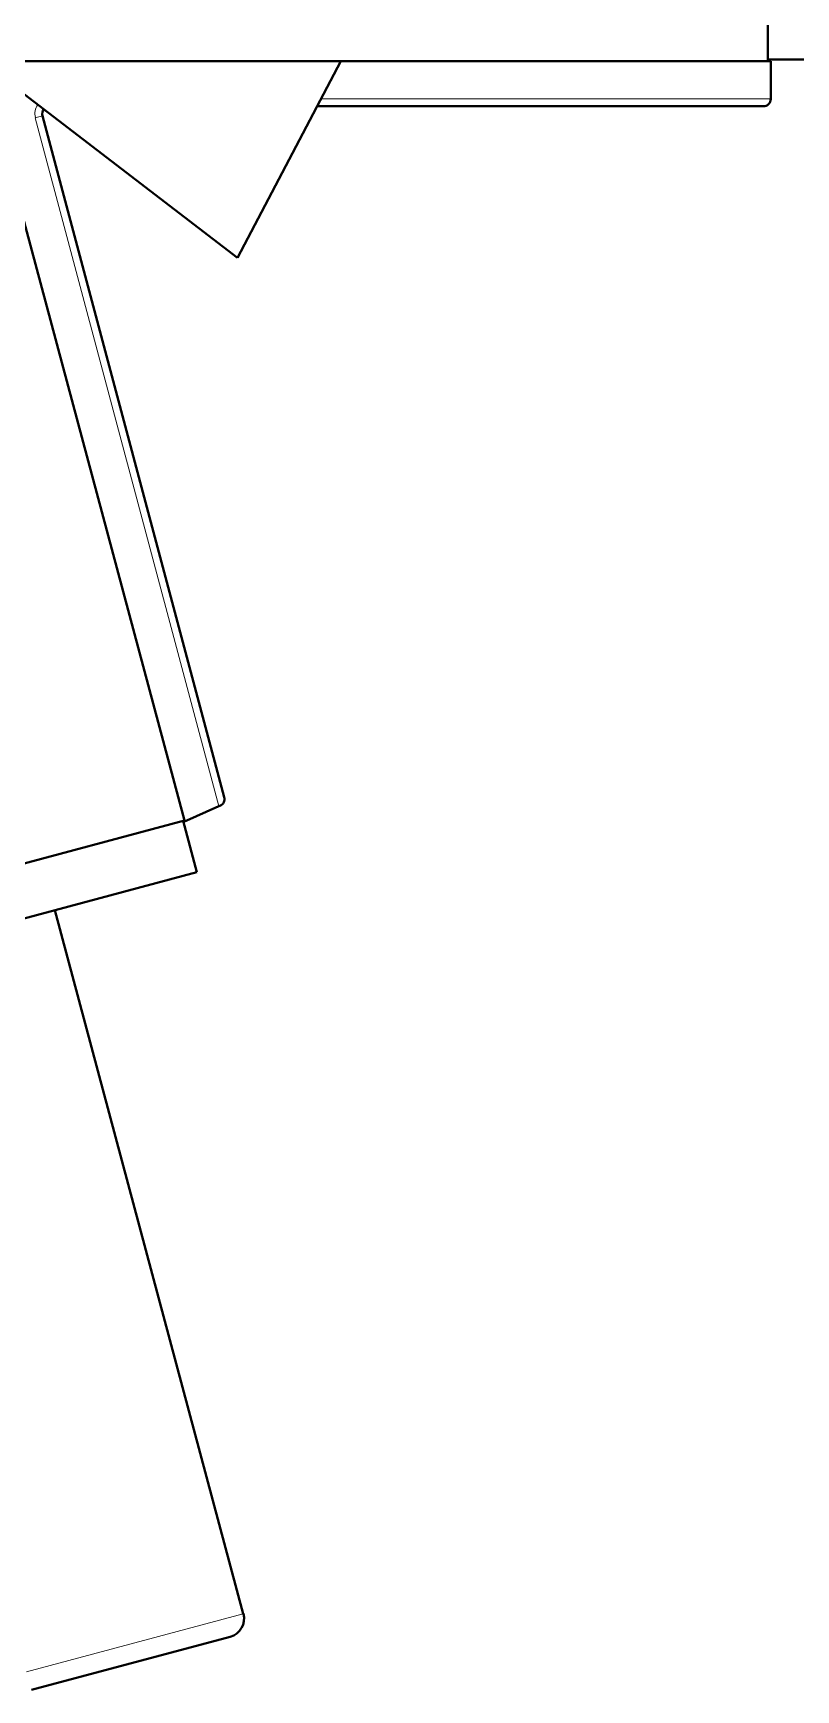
# Model space of a CAD drawing. Header units: inches. Extents: x 0 to 11, y 0 to 8.5.
# Drawn here: x 2.173 to 2.683, y 5.667 to 6.776 of the extents above; entities that cross this region are included whole.
import ezdxf

# ---------------------------------------------------------------- set-up
doc = ezdxf.new("R2010")
doc.units = ezdxf.units.IN
doc.header["$LTSCALE"] = 0.5
doc.header["$MEASUREMENT"] = 0
doc.layers.add('TANGENT_LINES', color=7, linetype='Continuous', lineweight=15)
doc.layers.add('Visible', color=7, linetype='Continuous', lineweight=40)

msp = doc.modelspace()

# ---------------------------------------------------------------- linework, layer by layer
at = {"layer": 'TANGENT_LINES'}
for p, q in [((2.365, 6.7323), (2.6659, 6.7323)), ((2.1788, 6.721), (2.174, 6.7197)), ((2.2968, 6.2588), (2.174, 6.7197)), ((2.3131, 5.7183), (2.1682, 5.6795))]:
    msp.add_line(p, q, dxfattribs=at)
msp.add_arc((2.1837, 6.7223), 0.01, 142.4674, 194.9206, dxfattribs=at)
at = {"layer": 'Visible'}
for p, q in [((2.6639, 7.2448), (2.6639, 6.7576)), ((2.6639, 6.7576), (2.1376, 6.7576)), ((2.2738, 6.2492), (2.1376, 6.7576)), ((2.1376, 6.7576), (2.3093, 6.6259)), ((2.3093, 6.6259), (2.3783, 6.7576)), ((2.6639, 6.7586), (2.6994, 6.7586)), ((2.6639, 6.7576), (2.6659, 6.7576)), ((2.6659, 6.7576), (2.6659, 6.7323)), ((2.1788, 6.721), (2.3003, 6.265)), ((2.6609, 6.7273), (2.3624, 6.7273)), ((2.2968, 6.2588), (2.2733, 6.2485)), ((2.2975, 6.2591), (2.2968, 6.2588)), ((2.2738, 6.2492), (1.8033, 6.1232)), ((2.2729, 6.249), (2.2821, 6.2147)), ((2.2733, 6.2485), (2.2731, 6.2491)), ((2.2821, 6.2147), (1.7893, 6.0827)), ((2.3131, 5.7183), (2.187, 6.1892)), ((2.1715, 5.6674), (2.3043, 5.703))]:
    msp.add_line(p, q, dxfattribs=at)
for centre, radius, start, end in [((2.6609, 6.7323), 0.005, 270, 0), ((2.1837, 6.7223), 0.005, 142.4348, 194.9206), ((2.2955, 6.2637), 0.005, 293.5581, 14.9206), ((2.3011, 5.7151), 0.0125, 285, 15)]:
    msp.add_arc(centre, radius, start, end, dxfattribs=at)

doc.saveas('drawing.dxf')
